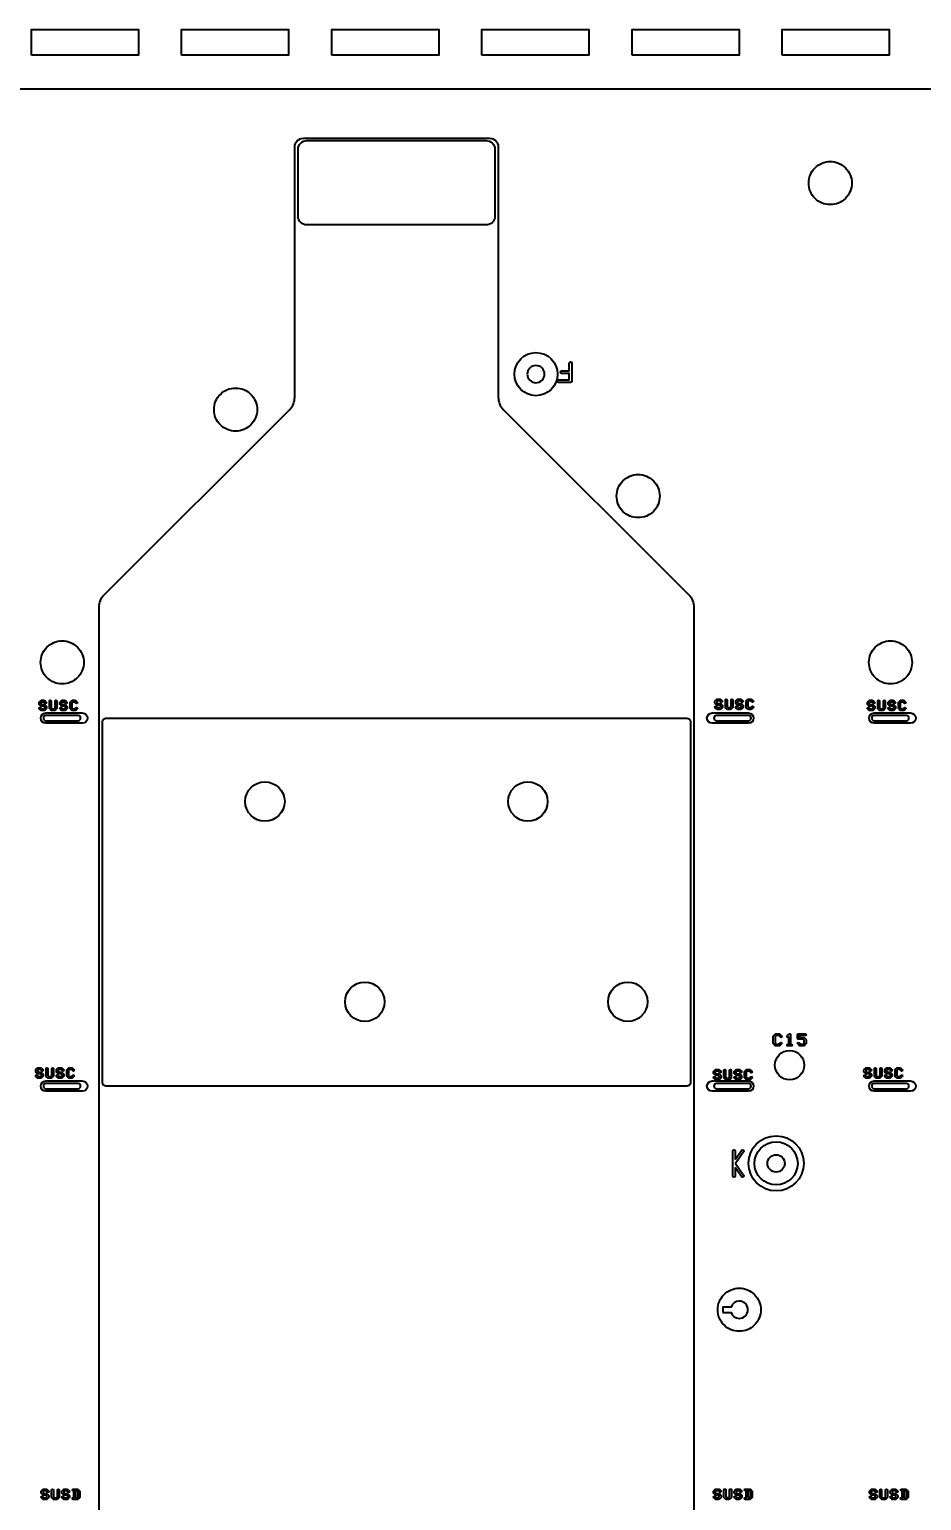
# Model space of a CAD drawing. Extents: x 2864 to 3941, y 2420 to 3182.
# Drawn here: x 3186.9 to 3238.6, y 2686.2 to 2771.5 of the extents above; entities that cross this region are included whole.
import ezdxf

# ---------------------------------------------------------------- set-up
doc = ezdxf.new("R2010")
doc.units = 0
doc.layers.get('Defpoints').update_dxf_attribs({"lineweight": 0})
for name, color, linetype in [('susb-t_layer0', 3, 'Continuous'), ('susc-t_layer1', 2, 'Continuous'), ('ttr1_panel_layer3', 7, 'Continuous')]:
    doc.layers.add(name, color=color, linetype=linetype)
doc.layers.add('尺寸線', color=3, linetype='Continuous', lineweight=0)
doc.styles.get("Standard").update_dxf_attribs({"font": 'simplex.shx', "height": 2.7})
doc.dimstyles.get("Standard").update_dxf_attribs({"dimtxt": 6, "dimasz": 0.18, "dimexe": 0.18, "dimexo": 0.0625, "dimgap": 0.09, "dimtad": 0, "dimtih": 1, "dimtoh": 1, "dimdec": 4, "dimzin": 0, "dimdsep": 46, "dimtxsty": 'Standard', "dimcen": 0.09, "dimadec": 0, "dimazin": 0, "dimtfac": 1, "dimtdec": 4, "dimtofl": 0, "dimtmove": 0, "dimatfit": 3, "dimfxl": 0, "dimtolj": 1, "dimtzin": 0, "dimarcsym": 0})

# ---------------------------------------------------------------- blocks, each defined once
blk = doc.blocks.new('*D6')
at = {"layer": 'Defpoints', "color": 0, "linetype": 'Continuous'}
for p in [(3264.244, 2768.025), (3072.244, 2751.506), (3264.244, 2751.506)]:
    blk.add_point(p, dxfattribs=at)
at = {"layer": '尺寸線', "color": 0, "linetype": 'Continuous', "lineweight": -2}
for p, q in [((3072.244, 2751.569), (3072.244, 2768.205)), ((3072.424, 2768.025), (3150.568, 2768.025)), ((3264.064, 2768.025), (3168.748, 2768.025)), ((3264.244, 2751.569), (3264.244, 2768.205))]:
    blk.add_line(p, q, dxfattribs=at)
at = {"layer": '尺寸線', "color": 0, "linetype": 'Continuous'}
for points in [[(3072.424, 2768.055), (3072.424, 2767.995), (3072.244, 2768.025)], [(3264.064, 2767.995), (3264.064, 2768.055), (3264.244, 2768.025)]]:
    blk.add_solid(points, dxfattribs=at)
at = {"layer": '尺寸線', "color": 0, "linetype": 'Continuous', "insert": (3159.658, 2768.025), "char_height": 2.7, "attachment_point": 5}
blk.add_mtext('\\A1;192.0000', dxfattribs=at)

msp = doc.modelspace()

# ---------------------------------------------------------------- linework, layer by layer
at = {"layer": 'susb-t_layer0', "linetype": 'Continuous'}
msp.add_lwpolyline([(3202.4627, 2760.65365), (3202.4627, 2764.54823, -0.414216), (3202.96258, 2765.04835), (3213.36261, 2765.04835, -0.414367), (3213.86273, 2764.54823), (3213.86273, 2760.65365, -0.414365), (3213.36261, 2760.15377), (3202.96258, 2760.15377, -0.414216)], format="xyb", close=True, dxfattribs=at)
at = {"layer": 'susc-t_layer1', "linetype": 'Continuous'}
msp.add_lwpolyline([(3191.12719, 2710.42347), (3191.12719, 2731.35947, -0.414223), (3191.32719, 2731.55947), (3224.99494, 2731.55947, -0.414223), (3225.19494, 2731.35947), (3225.19494, 2710.42347, -0.414223), (3224.99494, 2710.22347), (3191.32719, 2710.22347, -0.414223)], format="xyb", close=True, dxfattribs=at)
at = {"layer": 'susc-t_layer1'}
for centre in [(3200.53967, 2726.72077), (3215.77942, 2726.72077), (3206.32173, 2715.115), (3221.56173, 2715.115)]:
    msp.add_circle(centre, 1.14241, dxfattribs=at)
at = {"layer": 'ttr1_panel_layer3'}
for p, q in [((3189.50978, 2686.25847), (3189.427, 2686.25847)), ((3228.47026, 2686.26367), (3228.38748, 2686.26367)), ((3237.50978, 2686.25847), (3237.427, 2686.25847))]:
    msp.add_line(p, q, dxfattribs=at)
at = {"layer": 'ttr1_panel_layer3', "linetype": 'Continuous'}
for points in [[(3187.01107, 2769.99278), (3187.01107, 2771.49278), (3193.21107, 2771.49278), (3193.21107, 2769.99278)], [(3195.71107, 2769.99278), (3195.71107, 2771.49278), (3201.91107, 2771.49278), (3201.91107, 2769.99278)], [(3204.41107, 2769.99278), (3204.41107, 2771.49278), (3210.61107, 2771.49278), (3210.61107, 2769.99278)], [(3213.11107, 2769.99278), (3213.11107, 2771.49278), (3219.31107, 2771.49278), (3219.31107, 2769.99278)], [(3221.81107, 2769.99278), (3221.81107, 2771.49278), (3228.01107, 2771.49278), (3228.01107, 2769.99278)], [(3230.51107, 2769.99278), (3230.51107, 2771.49278), (3236.71107, 2771.49278), (3236.71107, 2769.99278)], [(3189.55978, 2686.35847), (3189.65463, 2686.35847), (3189.70812, 2686.41196), (3189.70812, 2686.70166), (3189.65463, 2686.75515), (3189.55978, 2686.75515)], [(3228.52026, 2686.36367), (3228.61511, 2686.36367), (3228.6686, 2686.41716), (3228.6686, 2686.70687), (3228.61511, 2686.76036), (3228.52026, 2686.76036)], [(3237.55978, 2686.35847), (3237.65463, 2686.35847), (3237.70812, 2686.41196), (3237.70812, 2686.70166), (3237.65463, 2686.75515), (3237.55978, 2686.75515)]]:
    msp.add_lwpolyline(points, close=True, dxfattribs=at)
for points in [[(3190.92399, 2667.73867), (3190.92399, 2737.99786, -0.198849), (3191.21685, 2738.70474), (3201.97223, 2749.46012, 0.198916), (3202.26509, 2750.16726), (3202.26509, 2764.68031, -0.414068), (3202.76522, 2765.18018), (3213.56022, 2765.18018, -0.414218), (3214.06009, 2764.68031), (3214.06009, 2750.16726, 0.198916), (3214.35295, 2749.46012), (3225.10528, 2738.70779, -0.198916), (3225.39814, 2738.00066), (3225.39814, 2667.70082, -0.198917), (3225.10528, 2666.99369), (3213.35103, 2655.23943, 0.198625), (3213.20487, 2654.88627), (3213.20487, 2646.80551, -0.414364), (3212.70474, 2646.30539), (3203.70476, 2646.30539, -0.414217), (3203.20489, 2646.80551), (3203.20489, 2654.83648, 0.198853), (3203.05843, 2655.18996), (3191.21685, 2667.03153, -0.198917)], [(3232.04933, 2762.58209, -0.414215), (3233.29933, 2763.83209, -0.414215), (3234.54933, 2762.58209, -0.414215), (3233.29933, 2761.33209, -0.414215)], [(3215.74359, 2751.50645, 0.414217), (3216.24359, 2751.00645, 0.414217), (3216.74359, 2751.50645, 0.414217), (3216.24359, 2752.00645, 0.414217)], [(3197.58744, 2749.45072, -0.414215), (3198.83744, 2750.70072, -0.414215), (3200.08744, 2749.45072, -0.414215), (3198.83744, 2748.20072, -0.414215)], [(3220.91663, 2744.4339, -0.414215), (3222.16663, 2745.6839, -0.414215), (3223.41663, 2744.4339, -0.414215), (3222.16663, 2743.1839, -0.414215)], [(3187.53994, 2734.79199, -0.414215), (3188.78994, 2736.04199, -0.414215), (3190.03994, 2734.79199, -0.414215), (3188.78994, 2733.54199, -0.414215)], [(3235.53994, 2734.79199, -0.414215), (3236.78994, 2736.04199, -0.414215), (3238.03994, 2734.79199, -0.414215), (3236.78994, 2733.54199, -0.414215)], [(3187.44824, 2732.37718), (3187.44824, 2732.45997, -0.200121), (3187.46304, 2732.49548), (3187.54551, 2732.57795, -0.200121), (3187.58102, 2732.59275), (3187.74658, 2732.59275, -0.200121), (3187.78209, 2732.57795), (3187.86472, 2732.49532, -1), (3187.79401, 2732.42461), (3187.72587, 2732.49275), (3187.60173, 2732.49275), (3187.54824, 2732.43926), (3187.54824, 2732.39789), (3187.60173, 2732.3444), (3187.74658, 2732.3444, -0.200121), (3187.78209, 2732.3296), (3187.86456, 2732.24713, -0.200121), (3187.87936, 2732.21162), (3187.87936, 2732.12884, -0.200121), (3187.86456, 2732.09333), (3187.78209, 2732.01086, -0.200121), (3187.74658, 2731.99606), (3187.58102, 2731.99606, -0.200121), (3187.54551, 2732.01086), (3187.46288, 2732.09348, -1), (3187.53359, 2732.16419), (3187.60173, 2732.09606), (3187.72587, 2732.09606), (3187.77936, 2732.14955), (3187.77936, 2732.19091), (3187.72587, 2732.2444), (3187.58102, 2732.2444, -0.200121), (3187.54551, 2732.2592), (3187.46304, 2732.34167, -0.200121)], [(3188.04824, 2732.12884), (3188.04824, 2732.54275, -1), (3188.14824, 2732.54275), (3188.14824, 2732.14955), (3188.20173, 2732.09606), (3188.32587, 2732.09606), (3188.37936, 2732.14955), (3188.37936, 2732.54275, -1), (3188.47936, 2732.54275), (3188.47936, 2732.12884, -0.200121), (3188.46456, 2732.09333), (3188.38209, 2732.01086, -0.200121), (3188.34658, 2731.99606), (3188.18102, 2731.99606, -0.200121), (3188.14551, 2732.01086), (3188.06304, 2732.09333, -0.200121)], [(3188.64824, 2732.37718), (3188.64824, 2732.45997, -0.200121), (3188.66304, 2732.49548), (3188.74551, 2732.57795, -0.200121), (3188.78102, 2732.59275), (3188.94658, 2732.59275, -0.200121), (3188.98209, 2732.57795), (3189.06472, 2732.49532, -1), (3188.99401, 2732.42461), (3188.92587, 2732.49275), (3188.80173, 2732.49275), (3188.74824, 2732.43926), (3188.74824, 2732.39789), (3188.80173, 2732.3444), (3188.94658, 2732.3444, -0.200121), (3188.98209, 2732.3296), (3189.06456, 2732.24713, -0.200121), (3189.07936, 2732.21162), (3189.07936, 2732.12884, -0.200121), (3189.06456, 2732.09333), (3188.98209, 2732.01086, -0.200121), (3188.94658, 2731.99606), (3188.78102, 2731.99606, -0.200121), (3188.74551, 2732.01086), (3188.66288, 2732.09348, -1), (3188.73359, 2732.16419), (3188.80173, 2732.09606), (3188.92587, 2732.09606), (3188.97936, 2732.14955), (3188.97936, 2732.19091), (3188.92587, 2732.2444), (3188.78102, 2732.2444, -0.200121), (3188.74551, 2732.2592), (3188.66304, 2732.34167, -0.200121)], [(3189.24824, 2732.12884), (3189.24824, 2732.45997, -0.200121), (3189.26304, 2732.49548), (3189.34551, 2732.57795, -0.200121), (3189.38102, 2732.59275), (3189.54658, 2732.59275, -0.200121), (3189.58209, 2732.57795), (3189.66472, 2732.49532, -1), (3189.59401, 2732.42461), (3189.52587, 2732.49275), (3189.40173, 2732.49275), (3189.34824, 2732.43926), (3189.34824, 2732.14955), (3189.40173, 2732.09606), (3189.52587, 2732.09606), (3189.59401, 2732.16419, -1), (3189.66472, 2732.09348), (3189.58209, 2732.01086, -0.200121), (3189.54658, 2731.99606), (3189.38102, 2731.99606, -0.200121), (3189.34551, 2732.01086), (3189.26304, 2732.09333, -0.200121)], [(3226.61932, 2732.44894), (3226.61932, 2732.53172, -0.200121), (3226.63412, 2732.56723), (3226.71659, 2732.6497, -0.200121), (3226.7521, 2732.6645), (3226.91767, 2732.6645, -0.200121), (3226.95318, 2732.6497), (3227.0358, 2732.56708, -1), (3226.96509, 2732.49637), (3226.89696, 2732.5645), (3226.77281, 2732.5645), (3226.71932, 2732.51101), (3226.71932, 2732.46965), (3226.77281, 2732.41616), (3226.91767, 2732.41616, -0.200121), (3226.95318, 2732.40136), (3227.03565, 2732.31889, -0.200121), (3227.05045, 2732.28338), (3227.05045, 2732.20059, -0.200121), (3227.03565, 2732.16508), (3226.95318, 2732.08261, -0.200121), (3226.91767, 2732.06781), (3226.7521, 2732.06781, -0.200121), (3226.71659, 2732.08261), (3226.63397, 2732.16524, -1), (3226.70468, 2732.23595), (3226.77281, 2732.16781), (3226.89696, 2732.16781), (3226.95045, 2732.2213), (3226.95045, 2732.26267), (3226.89696, 2732.31616), (3226.7521, 2732.31616, -0.200121), (3226.71659, 2732.33096), (3226.63412, 2732.41343, -0.200121)], [(3227.21932, 2732.20059), (3227.21932, 2732.6145, -1), (3227.31932, 2732.6145), (3227.31932, 2732.2213), (3227.37281, 2732.16781), (3227.49696, 2732.16781), (3227.55045, 2732.2213), (3227.55045, 2732.6145, -1), (3227.65045, 2732.6145), (3227.65045, 2732.20059, -0.200121), (3227.63565, 2732.16508), (3227.55318, 2732.08261, -0.200121), (3227.51767, 2732.06781), (3227.3521, 2732.06781, -0.200121), (3227.31659, 2732.08261), (3227.23412, 2732.16508, -0.200121)], [(3227.81932, 2732.44894), (3227.81932, 2732.53172, -0.200121), (3227.83412, 2732.56723), (3227.91659, 2732.6497, -0.200121), (3227.9521, 2732.6645), (3228.11767, 2732.6645, -0.200121), (3228.15318, 2732.6497), (3228.2358, 2732.56708, -1), (3228.16509, 2732.49637), (3228.09696, 2732.5645), (3227.97281, 2732.5645), (3227.91932, 2732.51101), (3227.91932, 2732.46965), (3227.97281, 2732.41616), (3228.11767, 2732.41616, -0.200121), (3228.15318, 2732.40136), (3228.23565, 2732.31889, -0.200121), (3228.25045, 2732.28338), (3228.25045, 2732.20059, -0.200121), (3228.23565, 2732.16508), (3228.15318, 2732.08261, -0.200121), (3228.11767, 2732.06781), (3227.9521, 2732.06781, -0.200121), (3227.91659, 2732.08261), (3227.83397, 2732.16524, -1), (3227.90468, 2732.23595), (3227.97281, 2732.16781), (3228.09696, 2732.16781), (3228.15045, 2732.2213), (3228.15045, 2732.26267), (3228.09696, 2732.31616), (3227.9521, 2732.31616, -0.200121), (3227.91659, 2732.33096), (3227.83412, 2732.41343, -0.200121)], [(3228.41932, 2732.20059), (3228.41932, 2732.53172, -0.200121), (3228.43412, 2732.56723), (3228.51659, 2732.6497, -0.200121), (3228.5521, 2732.6645), (3228.71767, 2732.6645, -0.200121), (3228.75318, 2732.6497), (3228.8358, 2732.56708, -1), (3228.76509, 2732.49637), (3228.69696, 2732.5645), (3228.57281, 2732.5645), (3228.51932, 2732.51101), (3228.51932, 2732.2213), (3228.57281, 2732.16781), (3228.69696, 2732.16781), (3228.76509, 2732.23595, -1), (3228.8358, 2732.16524), (3228.75318, 2732.08261, -0.200121), (3228.71767, 2732.06781), (3228.5521, 2732.06781, -0.200121), (3228.51659, 2732.08261), (3228.43412, 2732.16508, -0.200121)], [(3235.44824, 2732.37718), (3235.44824, 2732.45997, -0.200121), (3235.46304, 2732.49548), (3235.54551, 2732.57795, -0.200121), (3235.58102, 2732.59275), (3235.74658, 2732.59275, -0.200121), (3235.78209, 2732.57795), (3235.86472, 2732.49532, -1), (3235.79401, 2732.42461), (3235.72587, 2732.49275), (3235.60173, 2732.49275), (3235.54824, 2732.43926), (3235.54824, 2732.39789), (3235.60173, 2732.3444), (3235.74658, 2732.3444, -0.200121), (3235.78209, 2732.3296), (3235.86456, 2732.24713, -0.200121), (3235.87936, 2732.21162), (3235.87936, 2732.12884, -0.200121), (3235.86456, 2732.09333), (3235.78209, 2732.01086, -0.200121), (3235.74658, 2731.99606), (3235.58102, 2731.99606, -0.200121), (3235.54551, 2732.01086), (3235.46288, 2732.09348, -1), (3235.53359, 2732.16419), (3235.60173, 2732.09606), (3235.72587, 2732.09606), (3235.77936, 2732.14955), (3235.77936, 2732.19091), (3235.72587, 2732.2444), (3235.58102, 2732.2444, -0.200121), (3235.54551, 2732.2592), (3235.46304, 2732.34167, -0.200121)], [(3236.04824, 2732.12884), (3236.04824, 2732.54275, -1), (3236.14824, 2732.54275), (3236.14824, 2732.14955), (3236.20173, 2732.09606), (3236.32587, 2732.09606), (3236.37936, 2732.14955), (3236.37936, 2732.54275, -1), (3236.47936, 2732.54275), (3236.47936, 2732.12884, -0.200121), (3236.46456, 2732.09333), (3236.38209, 2732.01086, -0.200121), (3236.34658, 2731.99606), (3236.18102, 2731.99606, -0.200121), (3236.14551, 2732.01086), (3236.06304, 2732.09333, -0.200121)], [(3236.64824, 2732.37718), (3236.64824, 2732.45997, -0.200121), (3236.66304, 2732.49548), (3236.74551, 2732.57795, -0.200121), (3236.78102, 2732.59275), (3236.94658, 2732.59275, -0.200121), (3236.98209, 2732.57795), (3237.06472, 2732.49532, -1), (3236.99401, 2732.42461), (3236.92587, 2732.49275), (3236.80173, 2732.49275), (3236.74824, 2732.43926), (3236.74824, 2732.39789), (3236.80173, 2732.3444), (3236.94658, 2732.3444, -0.200121), (3236.98209, 2732.3296), (3237.06456, 2732.24713, -0.200121), (3237.07936, 2732.21162), (3237.07936, 2732.12884, -0.200121), (3237.06456, 2732.09333), (3236.98209, 2732.01086, -0.200121), (3236.94658, 2731.99606), (3236.78102, 2731.99606, -0.200121), (3236.74551, 2732.01086), (3236.66288, 2732.09348, -1), (3236.73359, 2732.16419), (3236.80173, 2732.09606), (3236.92587, 2732.09606), (3236.97936, 2732.14955), (3236.97936, 2732.19091), (3236.92587, 2732.2444), (3236.78102, 2732.2444, -0.200121), (3236.74551, 2732.2592), (3236.66304, 2732.34167, -0.200121)], [(3237.24824, 2732.12884), (3237.24824, 2732.45997, -0.200121), (3237.26304, 2732.49548), (3237.34551, 2732.57795, -0.200121), (3237.38102, 2732.59275), (3237.54658, 2732.59275, -0.200121), (3237.58209, 2732.57795), (3237.66472, 2732.49532, -1), (3237.59401, 2732.42461), (3237.52587, 2732.49275), (3237.40173, 2732.49275), (3237.34824, 2732.43926), (3237.34824, 2732.14955), (3237.40173, 2732.09606), (3237.52587, 2732.09606), (3237.59401, 2732.16419, -1), (3237.66472, 2732.09348), (3237.58209, 2732.01086, -0.200121), (3237.54658, 2731.99606), (3237.38102, 2731.99606, -0.200121), (3237.34551, 2732.01086), (3237.26304, 2732.09333, -0.200121)], [(3187.85001, 2731.25947, -1), (3187.85001, 2731.85947), (3189.9553, 2731.85947, -1), (3189.9553, 2731.25947)], [(3187.85001, 2731.40947), (3189.70747, 2731.40947, 1), (3189.70747, 2731.70947), (3187.85001, 2731.70947, 1)], [(3226.45421, 2731.25947, -1), (3226.45421, 2731.85947), (3228.5595, 2731.85947, -1), (3228.5595, 2731.25947)], [(3226.70204, 2731.40947), (3228.5595, 2731.40947, 1), (3228.5595, 2731.70947), (3226.70204, 2731.70947, 1)], [(3235.85001, 2731.25947, -1), (3235.85001, 2731.85947), (3237.9553, 2731.85947, -1), (3237.9553, 2731.25947)], [(3235.85001, 2731.40947), (3237.70747, 2731.40947, 1), (3237.70747, 2731.70947), (3235.85001, 2731.70947, 1)], [(3229.99698, 2712.7031), (3229.99698, 2713.10045, -0.200121), (3230.01178, 2713.13596), (3230.11081, 2713.23499, -0.200121), (3230.14632, 2713.24979), (3230.345, 2713.24979, -0.200121), (3230.38051, 2713.23499), (3230.47969, 2713.1358, -1), (3230.40898, 2713.06509), (3230.32429, 2713.14979), (3230.16703, 2713.14979), (3230.09698, 2713.07974), (3230.09698, 2712.72381), (3230.16703, 2712.65376), (3230.32429, 2712.65376), (3230.40898, 2712.73845, -1), (3230.47969, 2712.66774), (3230.38051, 2712.56856, -0.200121), (3230.345, 2712.55376), (3230.14632, 2712.55376, -0.200121), (3230.11081, 2712.56856), (3230.01178, 2712.66759, -0.200121)], [(3231.39698, 2713.00111), (3231.39698, 2713.19979, -0.414253), (3231.44698, 2713.24979), (3231.84433, 2713.24979, -1), (3231.84433, 2713.14979), (3231.49698, 2713.14979), (3231.49698, 2713.05111), (3231.745, 2713.05111, -0.200121), (3231.78051, 2713.03631), (3231.87953, 2712.93728, -0.200121), (3231.89433, 2712.90177), (3231.89433, 2712.7031, -0.200121), (3231.87953, 2712.66759), (3231.78051, 2712.56856, -0.200121), (3231.745, 2712.55376), (3231.54632, 2712.55376, -0.200121), (3231.51081, 2712.56856), (3231.41163, 2712.66774, -1), (3231.48234, 2712.73845), (3231.56703, 2712.65376), (3231.72429, 2712.65376), (3231.79433, 2712.72381), (3231.79433, 2712.88106), (3231.72429, 2712.95111), (3231.44698, 2712.95111, -0.414253)], [(3230.09041, 2711.43712, -0.414215), (3230.94041, 2712.28712, -0.414215), (3231.79041, 2711.43712, -0.414215), (3230.94041, 2710.58712, -0.414215)], [(3187.2537, 2711.06429), (3187.2537, 2711.14708, -0.200121), (3187.2685, 2711.18259), (3187.35097, 2711.26506, -0.200121), (3187.38648, 2711.27986), (3187.55205, 2711.27986, -0.200121), (3187.58756, 2711.26506), (3187.67018, 2711.18243, -1), (3187.59947, 2711.11172), (3187.53134, 2711.17986), (3187.40719, 2711.17986), (3187.3537, 2711.12637), (3187.3537, 2711.085), (3187.40719, 2711.03151), (3187.55205, 2711.03151, -0.200121), (3187.58756, 2711.01671), (3187.67003, 2710.93424, -0.200121), (3187.68483, 2710.89873), (3187.68483, 2710.81595, -0.200121), (3187.67003, 2710.78044), (3187.58756, 2710.69797, -0.200121), (3187.55205, 2710.68317), (3187.38648, 2710.68317, -0.200121), (3187.35097, 2710.69797), (3187.26835, 2710.78059, -1), (3187.33906, 2710.8513), (3187.40719, 2710.78317), (3187.53134, 2710.78317), (3187.58483, 2710.83666), (3187.58483, 2710.87802), (3187.53134, 2710.93151), (3187.38648, 2710.93151, -0.200121), (3187.35097, 2710.94631), (3187.2685, 2711.02878, -0.200121)], [(3187.8537, 2710.81595), (3187.8537, 2711.22986, -1), (3187.9537, 2711.22986), (3187.9537, 2710.83666), (3188.00719, 2710.78317), (3188.13134, 2710.78317), (3188.18483, 2710.83666), (3188.18483, 2711.22986, -1), (3188.28483, 2711.22986), (3188.28483, 2710.81595, -0.200121), (3188.27003, 2710.78044), (3188.18756, 2710.69797, -0.200121), (3188.15205, 2710.68317), (3187.98648, 2710.68317, -0.200121), (3187.95097, 2710.69797), (3187.8685, 2710.78044, -0.200121)], [(3188.4537, 2711.06429), (3188.4537, 2711.14708, -0.200121), (3188.4685, 2711.18259), (3188.55097, 2711.26506, -0.200121), (3188.58648, 2711.27986), (3188.75205, 2711.27986, -0.200121), (3188.78756, 2711.26506), (3188.87018, 2711.18243, -1), (3188.79947, 2711.11172), (3188.73134, 2711.17986), (3188.60719, 2711.17986), (3188.5537, 2711.12637), (3188.5537, 2711.085), (3188.60719, 2711.03151), (3188.75205, 2711.03151, -0.200121), (3188.78756, 2711.01671), (3188.87003, 2710.93424, -0.200121), (3188.88483, 2710.89873), (3188.88483, 2710.81595, -0.200121), (3188.87003, 2710.78044), (3188.78756, 2710.69797, -0.200121), (3188.75205, 2710.68317), (3188.58648, 2710.68317, -0.200121), (3188.55097, 2710.69797), (3188.46835, 2710.78059, -1), (3188.53906, 2710.8513), (3188.60719, 2710.78317), (3188.73134, 2710.78317), (3188.78483, 2710.83666), (3188.78483, 2710.87802), (3188.73134, 2710.93151), (3188.58648, 2710.93151, -0.200121), (3188.55097, 2710.94631), (3188.4685, 2711.02878, -0.200121)], [(3189.0537, 2710.81595), (3189.0537, 2711.14708, -0.200121), (3189.0685, 2711.18259), (3189.15097, 2711.26506, -0.200121), (3189.18648, 2711.27986), (3189.35205, 2711.27986, -0.200121), (3189.38756, 2711.26506), (3189.47018, 2711.18243, -1), (3189.39947, 2711.11172), (3189.33134, 2711.17986), (3189.20719, 2711.17986), (3189.1537, 2711.12637), (3189.1537, 2710.83666), (3189.20719, 2710.78317), (3189.33134, 2710.78317), (3189.39947, 2710.8513, -1), (3189.47018, 2710.78059), (3189.38756, 2710.69797, -0.200121), (3189.35205, 2710.68317), (3189.18648, 2710.68317, -0.200121), (3189.15097, 2710.69797), (3189.0685, 2710.78044, -0.200121)], [(3226.53351, 2710.96881), (3226.53351, 2711.05159, -0.200121), (3226.54831, 2711.0871), (3226.63078, 2711.16957, -0.200121), (3226.66629, 2711.18437), (3226.83186, 2711.18437, -0.200121), (3226.86737, 2711.16957), (3226.94999, 2711.08695, -1), (3226.87928, 2711.01624), (3226.81115, 2711.08437), (3226.687, 2711.08437), (3226.63351, 2711.03088), (3226.63351, 2710.98952), (3226.687, 2710.93603), (3226.83186, 2710.93603, -0.200121), (3226.86737, 2710.92123), (3226.94984, 2710.83876, -0.200121), (3226.96464, 2710.80325), (3226.96464, 2710.72047, -0.200121), (3226.94984, 2710.68496), (3226.86737, 2710.60249, -0.200121), (3226.83186, 2710.58769), (3226.66629, 2710.58769, -0.200121), (3226.63078, 2710.60249), (3226.54816, 2710.68511, -1), (3226.61887, 2710.75582), (3226.687, 2710.68769), (3226.81115, 2710.68769), (3226.86464, 2710.74118), (3226.86464, 2710.78254), (3226.81115, 2710.83603), (3226.66629, 2710.83603, -0.200121), (3226.63078, 2710.85083), (3226.54831, 2710.9333, -0.200121)], [(3227.13351, 2710.72047), (3227.13351, 2711.13437, -1), (3227.23351, 2711.13437), (3227.23351, 2710.74118), (3227.287, 2710.68769), (3227.41115, 2710.68769), (3227.46464, 2710.74118), (3227.46464, 2711.13437, -1), (3227.56464, 2711.13437), (3227.56464, 2710.72047, -0.200121), (3227.54984, 2710.68496), (3227.46737, 2710.60249, -0.200121), (3227.43186, 2710.58769), (3227.26629, 2710.58769, -0.200121), (3227.23078, 2710.60249), (3227.14831, 2710.68496, -0.200121)], [(3227.73351, 2710.96881), (3227.73351, 2711.05159, -0.200121), (3227.74831, 2711.0871), (3227.83078, 2711.16957, -0.200121), (3227.86629, 2711.18437), (3228.03186, 2711.18437, -0.200121), (3228.06737, 2711.16957), (3228.14999, 2711.08695, -1), (3228.07928, 2711.01624), (3228.01115, 2711.08437), (3227.887, 2711.08437), (3227.83351, 2711.03088), (3227.83351, 2710.98952), (3227.887, 2710.93603), (3228.03186, 2710.93603, -0.200121), (3228.06737, 2710.92123), (3228.14984, 2710.83876, -0.200121), (3228.16464, 2710.80325), (3228.16464, 2710.72047, -0.200121), (3228.14984, 2710.68496), (3228.06737, 2710.60249, -0.200121), (3228.03186, 2710.58769), (3227.86629, 2710.58769, -0.200121), (3227.83078, 2710.60249), (3227.74816, 2710.68511, -1), (3227.81887, 2710.75582), (3227.887, 2710.68769), (3228.01115, 2710.68769), (3228.06464, 2710.74118), (3228.06464, 2710.78254), (3228.01115, 2710.83603), (3227.86629, 2710.83603, -0.200121), (3227.83078, 2710.85083), (3227.74831, 2710.9333, -0.200121)], [(3228.33351, 2710.72047), (3228.33351, 2711.05159, -0.200121), (3228.34831, 2711.0871), (3228.43078, 2711.16957, -0.200121), (3228.46629, 2711.18437), (3228.63186, 2711.18437, -0.200121), (3228.66737, 2711.16957), (3228.74999, 2711.08695, -1), (3228.67928, 2711.01624), (3228.61115, 2711.08437), (3228.487, 2711.08437), (3228.43351, 2711.03088), (3228.43351, 2710.74118), (3228.487, 2710.68769), (3228.61115, 2710.68769), (3228.67928, 2710.75582, -1), (3228.74999, 2710.68511), (3228.66737, 2710.60249, -0.200121), (3228.63186, 2710.58769), (3228.46629, 2710.58769, -0.200121), (3228.43078, 2710.60249), (3228.34831, 2710.68496, -0.200121)], [(3235.2537, 2711.06429), (3235.2537, 2711.14708, -0.200121), (3235.2685, 2711.18259), (3235.35097, 2711.26506, -0.200121), (3235.38648, 2711.27986), (3235.55205, 2711.27986, -0.200121), (3235.58756, 2711.26506), (3235.67018, 2711.18243, -1), (3235.59947, 2711.11172), (3235.53134, 2711.17986), (3235.40719, 2711.17986), (3235.3537, 2711.12637), (3235.3537, 2711.085), (3235.40719, 2711.03151), (3235.55205, 2711.03151, -0.200121), (3235.58756, 2711.01671), (3235.67003, 2710.93424, -0.200121), (3235.68483, 2710.89873), (3235.68483, 2710.81595, -0.200121), (3235.67003, 2710.78044), (3235.58756, 2710.69797, -0.200121), (3235.55205, 2710.68317), (3235.38648, 2710.68317, -0.200121), (3235.35097, 2710.69797), (3235.26835, 2710.78059, -1), (3235.33906, 2710.8513), (3235.40719, 2710.78317), (3235.53134, 2710.78317), (3235.58483, 2710.83666), (3235.58483, 2710.87802), (3235.53134, 2710.93151), (3235.38648, 2710.93151, -0.200121), (3235.35097, 2710.94631), (3235.2685, 2711.02878, -0.200121)], [(3235.8537, 2710.81595), (3235.8537, 2711.22986, -1), (3235.9537, 2711.22986), (3235.9537, 2710.83666), (3236.00719, 2710.78317), (3236.13134, 2710.78317), (3236.18483, 2710.83666), (3236.18483, 2711.22986, -1), (3236.28483, 2711.22986), (3236.28483, 2710.81595, -0.200121), (3236.27003, 2710.78044), (3236.18756, 2710.69797, -0.200121), (3236.15205, 2710.68317), (3235.98648, 2710.68317, -0.200121), (3235.95097, 2710.69797), (3235.8685, 2710.78044, -0.200121)], [(3236.4537, 2711.06429), (3236.4537, 2711.14708, -0.200121), (3236.4685, 2711.18259), (3236.55097, 2711.26506, -0.200121), (3236.58648, 2711.27986), (3236.75205, 2711.27986, -0.200121), (3236.78756, 2711.26506), (3236.87018, 2711.18243, -1), (3236.79947, 2711.11172), (3236.73134, 2711.17986), (3236.60719, 2711.17986), (3236.5537, 2711.12637), (3236.5537, 2711.085), (3236.60719, 2711.03151), (3236.75205, 2711.03151, -0.200121), (3236.78756, 2711.01671), (3236.87003, 2710.93424, -0.200121), (3236.88483, 2710.89873), (3236.88483, 2710.81595, -0.200121), (3236.87003, 2710.78044), (3236.78756, 2710.69797, -0.200121), (3236.75205, 2710.68317), (3236.58648, 2710.68317, -0.200121), (3236.55097, 2710.69797), (3236.46835, 2710.78059, -1), (3236.53906, 2710.8513), (3236.60719, 2710.78317), (3236.73134, 2710.78317), (3236.78483, 2710.83666), (3236.78483, 2710.87802), (3236.73134, 2710.93151), (3236.58648, 2710.93151, -0.200121), (3236.55097, 2710.94631), (3236.4685, 2711.02878, -0.200121)], [(3237.0537, 2710.81595), (3237.0537, 2711.14708, -0.200121), (3237.0685, 2711.18259), (3237.15097, 2711.26506, -0.200121), (3237.18648, 2711.27986), (3237.35205, 2711.27986, -0.200121), (3237.38756, 2711.26506), (3237.47018, 2711.18243, -1), (3237.39947, 2711.11172), (3237.33134, 2711.17986), (3237.20719, 2711.17986), (3237.1537, 2711.12637), (3237.1537, 2710.83666), (3237.20719, 2710.78317), (3237.33134, 2710.78317), (3237.39947, 2710.8513, -1), (3237.47018, 2710.78059), (3237.38756, 2710.69797, -0.200121), (3237.35205, 2710.68317), (3237.18648, 2710.68317, -0.200121), (3237.15097, 2710.69797), (3237.0685, 2710.78044, -0.200121)], [(3187.85001, 2709.92347, -1), (3187.85001, 2710.52347), (3189.9553, 2710.52347, -1), (3189.9553, 2709.92347)], [(3187.85001, 2710.07347), (3189.70747, 2710.07347, 1), (3189.70747, 2710.37347), (3187.85001, 2710.37347, 1)], [(3226.45421, 2709.92347, -1), (3226.45421, 2710.52347), (3228.5595, 2710.52347, -1), (3228.5595, 2709.92347)], [(3226.70204, 2710.07347), (3228.5595, 2710.07347, 1), (3228.5595, 2710.37347), (3226.70204, 2710.37347, 1)], [(3235.85001, 2709.92347, -1), (3235.85001, 2710.52347), (3237.9553, 2710.52347, -1), (3237.9553, 2709.92347)], [(3235.85001, 2710.07347), (3237.70747, 2710.07347, 1), (3237.70747, 2710.37347), (3235.85001, 2710.37347, 1)], [(3229.66107, 2705.74278, -0.414217), (3230.16107, 2706.24278, -0.414217), (3230.66107, 2705.74278, -0.414217), (3230.16107, 2705.24278, -0.414217)], [(3226.77663, 2697.25683, -0.414215), (3228.02663, 2698.50683, -0.414215), (3229.27663, 2697.25683, -0.414215), (3228.02663, 2696.00683, -0.414215)], [(3227.07549, 2697.10683), (3227.54966, 2697.10683, 0.327544), (3228.02663, 2696.75683, 0.414217), (3228.52663, 2697.25683, 0.414217), (3228.02663, 2697.75683, 0.327542), (3227.54966, 2697.40683), (3227.07549, 2697.40683)], [(3187.577, 2686.63959), (3187.577, 2686.72237, -0.200121), (3187.5918, 2686.75788), (3187.67427, 2686.84035, -0.200121), (3187.70978, 2686.85515), (3187.87534, 2686.85515, -0.200121), (3187.91085, 2686.84035), (3187.99348, 2686.75773, -1), (3187.92277, 2686.68702), (3187.85463, 2686.75515), (3187.73049, 2686.75515), (3187.677, 2686.70166), (3187.677, 2686.6603), (3187.73049, 2686.60681), (3187.87534, 2686.60681, -0.200121), (3187.91085, 2686.59201), (3187.99332, 2686.50954, -0.200121), (3188.00812, 2686.47403), (3188.00812, 2686.39125, -0.200121), (3187.99332, 2686.35574), (3187.91085, 2686.27327, -0.200121), (3187.87534, 2686.25847), (3187.70978, 2686.25847, -0.200121), (3187.67427, 2686.27327), (3187.59164, 2686.35589, -1), (3187.66235, 2686.4266), (3187.73049, 2686.35847), (3187.85463, 2686.35847), (3187.90812, 2686.41196), (3187.90812, 2686.45332), (3187.85463, 2686.50681), (3187.70978, 2686.50681, -0.200121), (3187.67427, 2686.52161), (3187.5918, 2686.60408, -0.200121)], [(3188.177, 2686.39125), (3188.177, 2686.80515, -1), (3188.277, 2686.80515), (3188.277, 2686.41196), (3188.33049, 2686.35847), (3188.45463, 2686.35847), (3188.50812, 2686.41196), (3188.50812, 2686.80515, -1), (3188.60812, 2686.80515), (3188.60812, 2686.39125, -0.200121), (3188.59332, 2686.35574), (3188.51085, 2686.27327, -0.200121), (3188.47534, 2686.25847), (3188.30978, 2686.25847, -0.200121), (3188.27427, 2686.27327), (3188.1918, 2686.35574, -0.200121)], [(3188.777, 2686.63959), (3188.777, 2686.72237, -0.200121), (3188.7918, 2686.75788), (3188.87427, 2686.84035, -0.200121), (3188.90978, 2686.85515), (3189.07534, 2686.85515, -0.200121), (3189.11085, 2686.84035), (3189.19348, 2686.75773, -1), (3189.12277, 2686.68702), (3189.05463, 2686.75515), (3188.93049, 2686.75515), (3188.877, 2686.70166), (3188.877, 2686.6603), (3188.93049, 2686.60681), (3189.07534, 2686.60681, -0.200121), (3189.11085, 2686.59201), (3189.19332, 2686.50954, -0.200121), (3189.20812, 2686.47403), (3189.20812, 2686.39125, -0.200121), (3189.19332, 2686.35574), (3189.11085, 2686.27327, -0.200121), (3189.07534, 2686.25847), (3188.90978, 2686.25847, -0.200121), (3188.87427, 2686.27327), (3188.79164, 2686.35589, -1), (3188.86235, 2686.4266), (3188.93049, 2686.35847), (3189.05463, 2686.35847), (3189.10812, 2686.41196), (3189.10812, 2686.45332), (3189.05463, 2686.50681), (3188.90978, 2686.50681, -0.200121), (3188.87427, 2686.52161), (3188.7918, 2686.60408, -0.200121)], [(3226.53748, 2686.6448), (3226.53748, 2686.72758, -0.200121), (3226.55228, 2686.76309), (3226.63475, 2686.84556, -0.200121), (3226.67026, 2686.86036), (3226.83582, 2686.86036, -0.200121), (3226.87133, 2686.84556), (3226.95396, 2686.76294, -1), (3226.88325, 2686.69223), (3226.81511, 2686.76036), (3226.69097, 2686.76036), (3226.63748, 2686.70687), (3226.63748, 2686.66551), (3226.69097, 2686.61202), (3226.83582, 2686.61202, -0.200121), (3226.87133, 2686.59722), (3226.9538, 2686.51475, -0.200121), (3226.9686, 2686.47924), (3226.9686, 2686.39645, -0.200121), (3226.9538, 2686.36094), (3226.87133, 2686.27847, -0.200121), (3226.83582, 2686.26367), (3226.67026, 2686.26367, -0.200121), (3226.63475, 2686.27847), (3226.55212, 2686.3611, -1), (3226.62283, 2686.43181), (3226.69097, 2686.36367), (3226.81511, 2686.36367), (3226.8686, 2686.41716), (3226.8686, 2686.45853), (3226.81511, 2686.51202), (3226.67026, 2686.51202, -0.200121), (3226.63475, 2686.52682), (3226.55228, 2686.60929, -0.200121)], [(3227.13748, 2686.39645), (3227.13748, 2686.81036, -1), (3227.23748, 2686.81036), (3227.23748, 2686.41716), (3227.29097, 2686.36367), (3227.41511, 2686.36367), (3227.4686, 2686.41716), (3227.4686, 2686.81036, -1), (3227.5686, 2686.81036), (3227.5686, 2686.39645, -0.200121), (3227.5538, 2686.36094), (3227.47133, 2686.27847, -0.200121), (3227.43582, 2686.26367), (3227.27026, 2686.26367, -0.200121), (3227.23475, 2686.27847), (3227.15228, 2686.36094, -0.200121)], [(3227.73748, 2686.6448), (3227.73748, 2686.72758, -0.200121), (3227.75228, 2686.76309), (3227.83475, 2686.84556, -0.200121), (3227.87026, 2686.86036), (3228.03582, 2686.86036, -0.200121), (3228.07133, 2686.84556), (3228.15396, 2686.76294, -1), (3228.08325, 2686.69223), (3228.01511, 2686.76036), (3227.89097, 2686.76036), (3227.83748, 2686.70687), (3227.83748, 2686.66551), (3227.89097, 2686.61202), (3228.03582, 2686.61202, -0.200121), (3228.07133, 2686.59722), (3228.1538, 2686.51475, -0.200121), (3228.1686, 2686.47924), (3228.1686, 2686.39645, -0.200121), (3228.1538, 2686.36094), (3228.07133, 2686.27847, -0.200121), (3228.03582, 2686.26367), (3227.87026, 2686.26367, -0.200121), (3227.83475, 2686.27847), (3227.75212, 2686.3611, -1), (3227.82283, 2686.43181), (3227.89097, 2686.36367), (3228.01511, 2686.36367), (3228.0686, 2686.41716), (3228.0686, 2686.45853), (3228.01511, 2686.51202), (3227.87026, 2686.51202, -0.200121), (3227.83475, 2686.52682), (3227.75228, 2686.60929, -0.200121)], [(3235.577, 2686.63959), (3235.577, 2686.72237, -0.200121), (3235.5918, 2686.75788), (3235.67427, 2686.84035, -0.200121), (3235.70978, 2686.85515), (3235.87534, 2686.85515, -0.200121), (3235.91085, 2686.84035), (3235.99348, 2686.75773, -1), (3235.92277, 2686.68702), (3235.85463, 2686.75515), (3235.73049, 2686.75515), (3235.677, 2686.70166), (3235.677, 2686.6603), (3235.73049, 2686.60681), (3235.87534, 2686.60681, -0.200121), (3235.91085, 2686.59201), (3235.99332, 2686.50954, -0.200121), (3236.00812, 2686.47403), (3236.00812, 2686.39125, -0.200121), (3235.99332, 2686.35574), (3235.91085, 2686.27327, -0.200121), (3235.87534, 2686.25847), (3235.70978, 2686.25847, -0.200121), (3235.67427, 2686.27327), (3235.59164, 2686.35589, -1), (3235.66235, 2686.4266), (3235.73049, 2686.35847), (3235.85463, 2686.35847), (3235.90812, 2686.41196), (3235.90812, 2686.45332), (3235.85463, 2686.50681), (3235.70978, 2686.50681, -0.200121), (3235.67427, 2686.52161), (3235.5918, 2686.60408, -0.200121)], [(3236.177, 2686.39125), (3236.177, 2686.80515, -1), (3236.277, 2686.80515), (3236.277, 2686.41196), (3236.33049, 2686.35847), (3236.45463, 2686.35847), (3236.50812, 2686.41196), (3236.50812, 2686.80515, -1), (3236.60812, 2686.80515), (3236.60812, 2686.39125, -0.200121), (3236.59332, 2686.35574), (3236.51085, 2686.27327, -0.200121), (3236.47534, 2686.25847), (3236.30978, 2686.25847, -0.200121), (3236.27427, 2686.27327), (3236.1918, 2686.35574, -0.200121)], [(3236.777, 2686.63959), (3236.777, 2686.72237, -0.200121), (3236.7918, 2686.75788), (3236.87427, 2686.84035, -0.200121), (3236.90978, 2686.85515), (3237.07534, 2686.85515, -0.200121), (3237.11085, 2686.84035), (3237.19348, 2686.75773, -1), (3237.12277, 2686.68702), (3237.05463, 2686.75515), (3236.93049, 2686.75515), (3236.877, 2686.70166), (3236.877, 2686.6603), (3236.93049, 2686.60681), (3237.07534, 2686.60681, -0.200121), (3237.11085, 2686.59201), (3237.19332, 2686.50954, -0.200121), (3237.20812, 2686.47403), (3237.20812, 2686.39125, -0.200121), (3237.19332, 2686.35574), (3237.11085, 2686.27327, -0.200121), (3237.07534, 2686.25847), (3236.90978, 2686.25847, -0.200121), (3236.87427, 2686.27327), (3236.79164, 2686.35589, -1), (3236.86235, 2686.4266), (3236.93049, 2686.35847), (3237.05463, 2686.35847), (3237.10812, 2686.41196), (3237.10812, 2686.45332), (3237.05463, 2686.50681), (3236.90978, 2686.50681, -0.200121), (3236.87427, 2686.52161), (3236.7918, 2686.60408, -0.200121)]]:
    msp.add_lwpolyline(points, format="xyb", close=True, dxfattribs=at)
for points in [[(3217.55527, 2751.02697, -1), (3217.55527, 2751.17697), (3218.17563, 2751.17697), (3218.17563, 2751.54849), (3217.72911, 2751.54849, -1), (3217.72911, 2751.69849), (3218.17563, 2751.69849), (3218.17563, 2752.14501, -1), (3218.32563, 2752.14501), (3218.32563, 2751.62349)], [(3218.32563, 2751.62349), (3218.32563, 2751.10197, -0.414241), (3218.25063, 2751.02697), (3217.55527, 2751.02697)], [(3230.89566, 2713.07908), (3230.88168, 2713.06509, -1), (3230.81097, 2713.1358)], [(3230.94566, 2712.55376), (3230.84632, 2712.55376, -1), (3230.84632, 2712.65376), (3230.89566, 2712.65376), (3230.89566, 2713.07908)], [(3230.81097, 2713.1358), (3230.91015, 2713.23499, -0.669786), (3230.99566, 2713.19979), (3230.99566, 2712.65376), (3231.045, 2712.65376, -1), (3231.045, 2712.55376), (3230.94566, 2712.55376)], [(3227.64704, 2705.0173), (3227.64704, 2706.4577, -1), (3227.79704, 2706.4577), (3227.79704, 2705.97835)], [(3227.79704, 2705.97835), (3228.15699, 2706.50028, -1), (3228.28047, 2706.41512), (3227.81315, 2705.7375), (3228.28047, 2705.05988, -1), (3228.15699, 2704.97472), (3227.79704, 2705.49664)], [(3227.79704, 2705.49664), (3227.79704, 2705.0173, -1), (3227.64704, 2705.0173)], [(3189.427, 2686.25847, -1), (3189.427, 2686.35847), (3189.45978, 2686.35847), (3189.45978, 2686.75515), (3189.427, 2686.75515, -1), (3189.427, 2686.85515), (3189.50978, 2686.85515), (3189.67534, 2686.85515, -0.200121), (3189.71085, 2686.84035), (3189.79332, 2686.75788, -0.200121), (3189.80812, 2686.72237), (3189.80812, 2686.39125, -0.200121), (3189.79332, 2686.35574), (3189.71085, 2686.27327, -0.200121), (3189.67534, 2686.25847), (3189.50978, 2686.25847)], [(3228.38748, 2686.26367, -1), (3228.38748, 2686.36367), (3228.42026, 2686.36367), (3228.42026, 2686.76036), (3228.38748, 2686.76036, -1), (3228.38748, 2686.86036), (3228.47026, 2686.86036), (3228.63582, 2686.86036, -0.200121), (3228.67133, 2686.84556), (3228.7538, 2686.76309, -0.200121), (3228.7686, 2686.72758), (3228.7686, 2686.39645, -0.200121), (3228.7538, 2686.36094), (3228.67133, 2686.27847, -0.200121), (3228.63582, 2686.26367), (3228.47026, 2686.26367)], [(3237.427, 2686.25847, -1), (3237.427, 2686.35847), (3237.45978, 2686.35847), (3237.45978, 2686.75515), (3237.427, 2686.75515, -1), (3237.427, 2686.85515), (3237.50978, 2686.85515), (3237.67534, 2686.85515, -0.200121), (3237.71085, 2686.84035), (3237.79332, 2686.75788, -0.200121), (3237.80812, 2686.72237), (3237.80812, 2686.39125, -0.200121), (3237.79332, 2686.35574), (3237.71085, 2686.27327, -0.200121), (3237.67534, 2686.25847), (3237.50978, 2686.25847)]]:
    msp.add_lwpolyline(points, format="xyb", dxfattribs=at)
at = {"layer": 'ttr1_panel_layer3'}
for centre, radius in [((3216.24359, 2751.50645), 1.25), ((3230.16107, 2705.74278), 1.6), ((3230.16107, 2705.74278), 1.25)]:
    msp.add_circle(centre, radius, dxfattribs=at)

# ---------------------------------------------------------------- dimensions: what is measured, and where the dimension line sits
at = {"layer": '尺寸線', "linetype": 'Continuous'}
dim = msp.add_linear_dim(base=(3264.24359, 2768.02518), p1=(3072.24359, 2751.50645), p2=(3264.24359, 2751.50645), dimstyle='Standard', dxfattribs=at)
dim.commit()
dim.dimension.update_dxf_attribs({"geometry": '*D6', "text_midpoint": (3159.65769, 2768.02518), "dimtype": 160})

doc.saveas('drawing.dxf')
